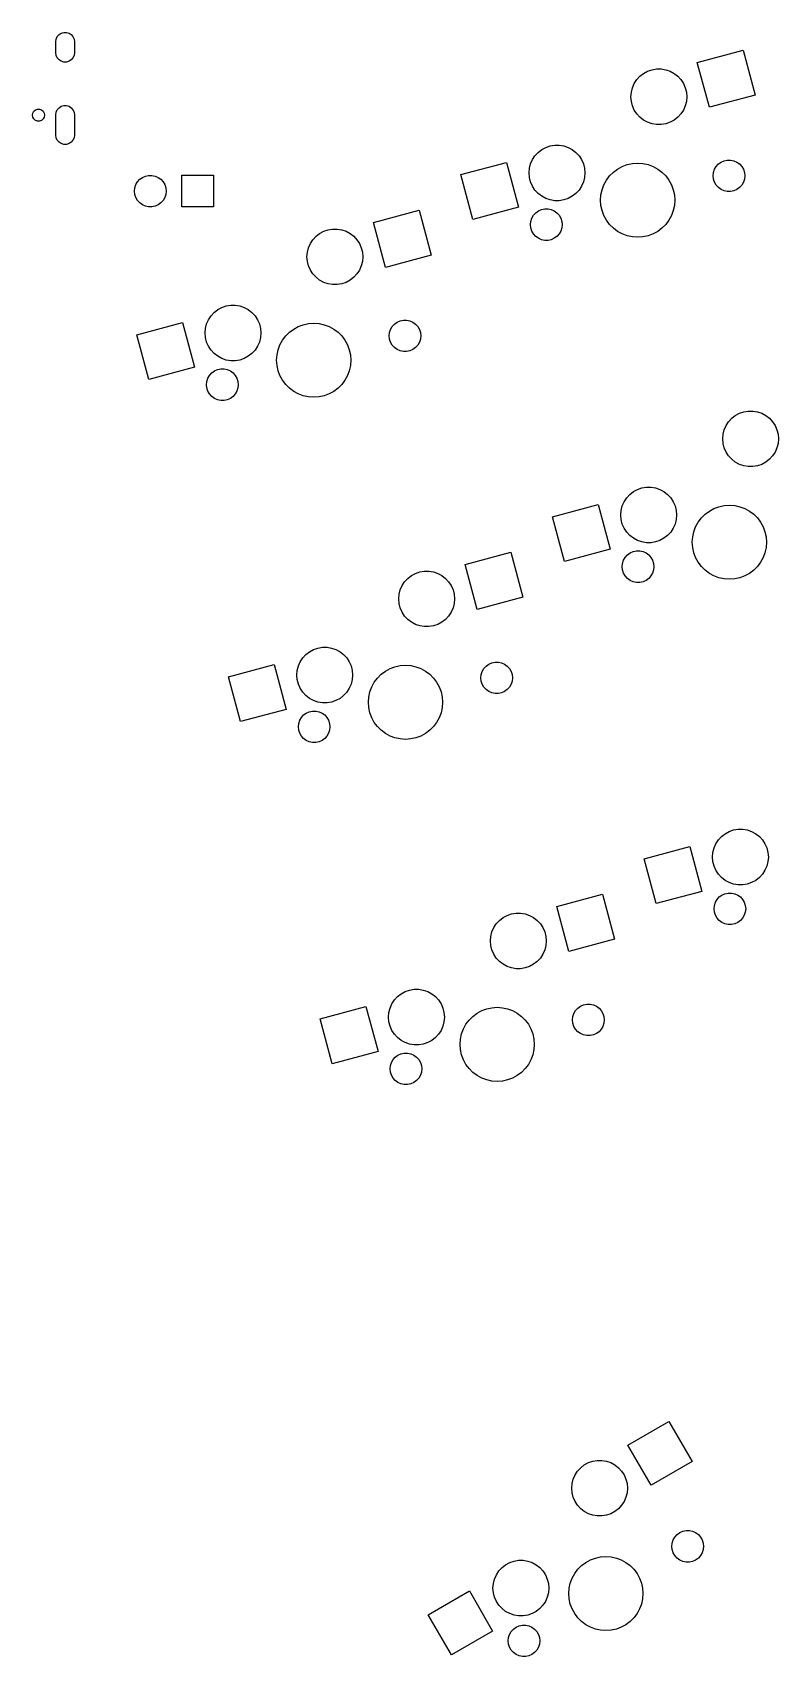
# Model space of a CAD drawing. Extents: x 44 to 266, y -123 to -27.
# Drawn here: x 158.5 to 198.6, y -123 to -35.7 of the extents above; entities that cross this region are included whole.
import ezdxf

# ---------------------------------------------------------------- set-up
doc = ezdxf.new("R2010")
doc.units = 0
doc.layers.add('BLACK', color=7, linetype='CONTINUOUS')

msp = doc.modelspace()

# ---------------------------------------------------------------- linework, layer by layer
at = {"layer": 'BLACK', "linetype": 'CONTINUOUS'}
for p, q in [((159.853, -35.8897), (159.947, -35.7821)), ((159.947, -35.7821), (160.066, -35.7052)), ((160.066, -35.7052), (160.203, -35.6651)), ((160.203, -35.6651), (160.345, -35.6651)), ((160.345, -35.6651), (160.482, -35.7052)), ((160.482, -35.7052), (160.601, -35.7821)), ((160.601, -35.7821), (160.695, -35.8897)), ((159.774, -36.16), (159.794, -36.0191)), ((159.774, -36.76), (159.774, -36.16)), ((159.794, -36.0191), (159.853, -35.8897)), ((160.695, -35.8897), (160.754, -36.0191)), ((160.754, -36.0191), (160.774, -36.16)), ((160.774, -36.16), (160.774, -36.76)), ((194.256, -37.2743), (196.72, -36.6143)), ((196.72, -36.6143), (197.367, -39.0291)), ((159.794, -36.9009), (159.774, -36.76)), ((159.853, -37.0303), (159.794, -36.9009)), ((159.947, -37.1379), (159.853, -37.0303)), ((160.066, -37.2148), (159.947, -37.1379)), ((160.203, -37.2549), (160.066, -37.2148)), ((160.345, -37.2549), (160.203, -37.2549)), ((160.482, -37.2148), (160.345, -37.2549)), ((160.601, -37.1379), (160.482, -37.2148)), ((160.695, -37.0303), (160.601, -37.1379)), ((160.754, -36.9009), (160.695, -37.0303)), ((160.774, -36.76), (160.754, -36.9009)), ((194.903, -39.6891), (194.256, -37.2743)), ((190.771, -38.6352), (190.87, -38.4083)), ((190.87, -38.4083), (191.006, -38.2009)), ((191.006, -38.2009), (191.173, -38.0187)), ((191.173, -38.0187), (191.369, -37.8665)), ((191.369, -37.8665), (191.587, -37.7486)), ((191.587, -37.7486), (191.821, -37.6682)), ((191.821, -37.6682), (192.065, -37.6274)), ((192.065, -37.6274), (192.313, -37.6274)), ((192.313, -37.6274), (192.558, -37.6682)), ((192.558, -37.6682), (192.792, -37.7486)), ((192.792, -37.7486), (193.01, -37.8665)), ((193.01, -37.8665), (193.205, -38.0187)), ((193.205, -38.0187), (193.373, -38.2009)), ((193.373, -38.2009), (193.508, -38.4083)), ((193.508, -38.4083), (193.608, -38.6352)), ((190.689, -39.1223), (190.71, -38.8754)), ((190.71, -39.3692), (190.689, -39.1223)), ((190.71, -38.8754), (190.771, -38.6352)), ((193.608, -38.6352), (193.669, -38.8754)), ((193.669, -38.8754), (193.689, -39.1223)), ((193.689, -39.1223), (193.669, -39.3692)), ((197.367, -39.0291), (194.903, -39.6891)), ((158.519, -40.11), (158.539, -39.9988)), ((158.539, -40.2212), (158.519, -40.11)), ((158.539, -39.9988), (158.595, -39.9011)), ((158.595, -39.9011), (158.681, -39.8285)), ((158.681, -39.8285), (158.788, -39.7899)), ((158.788, -39.7899), (158.9, -39.7899)), ((158.9, -39.7899), (159.006, -39.8285)), ((159.006, -39.8285), (159.093, -39.9011)), ((159.093, -39.9011), (159.149, -39.9988)), ((159.149, -39.9988), (159.169, -40.11)), ((159.169, -40.11), (159.149, -40.2212)), ((159.774, -40.09), (159.794, -39.9491)), ((159.774, -41.19), (159.774, -40.09)), ((159.794, -39.9491), (159.853, -39.8197)), ((159.853, -39.8197), (159.947, -39.7121)), ((159.947, -39.7121), (160.066, -39.6352)), ((160.066, -39.6352), (160.203, -39.5951)), ((160.203, -39.5951), (160.345, -39.5951)), ((160.345, -39.5951), (160.482, -39.6352)), ((160.482, -39.6352), (160.601, -39.7121)), ((160.601, -39.7121), (160.695, -39.8197)), ((160.695, -39.8197), (160.754, -39.9491)), ((160.754, -39.9491), (160.774, -40.09)), ((160.774, -40.09), (160.774, -41.19)), ((190.771, -39.6093), (190.71, -39.3692)), ((190.87, -39.8362), (190.771, -39.6093)), ((191.006, -40.0436), (190.87, -39.8362)), ((191.173, -40.2259), (191.006, -40.0436)), ((193.373, -40.0436), (193.205, -40.2259)), ((193.508, -39.8362), (193.373, -40.0436)), ((193.608, -39.6093), (193.508, -39.8362)), ((193.669, -39.3692), (193.608, -39.6093)), ((158.595, -40.3189), (158.539, -40.2212)), ((158.681, -40.3915), (158.595, -40.3189)), ((158.788, -40.4301), (158.681, -40.3915)), ((158.9, -40.4301), (158.788, -40.4301)), ((159.006, -40.3915), (158.9, -40.4301)), ((159.093, -40.3189), (159.006, -40.3915)), ((159.149, -40.2212), (159.093, -40.3189)), ((191.369, -40.378), (191.173, -40.2259)), ((191.587, -40.4959), (191.369, -40.378)), ((191.821, -40.5764), (191.587, -40.4959)), ((192.065, -40.6171), (191.821, -40.5764)), ((192.313, -40.6171), (192.065, -40.6171)), ((192.558, -40.5764), (192.313, -40.6171)), ((192.792, -40.4959), (192.558, -40.5764)), ((193.01, -40.378), (192.792, -40.4959)), ((193.205, -40.2259), (193.01, -40.378)), ((159.794, -41.3309), (159.774, -41.19)), ((159.853, -41.4603), (159.794, -41.3309)), ((159.947, -41.5679), (159.853, -41.4603)), ((160.066, -41.6448), (159.947, -41.5679)), ((160.203, -41.6849), (160.066, -41.6448)), ((160.345, -41.6849), (160.203, -41.6849)), ((160.482, -41.6448), (160.345, -41.6849)), ((160.601, -41.5679), (160.482, -41.6448)), ((160.695, -41.4603), (160.601, -41.5679)), ((160.754, -41.3309), (160.695, -41.4603)), ((160.774, -41.19), (160.754, -41.3309)), ((185.893, -41.9635), (186.111, -41.8456)), ((186.111, -41.8456), (186.345, -41.7651)), ((186.345, -41.7651), (186.589, -41.7243)), ((186.589, -41.7243), (186.837, -41.7243)), ((186.837, -41.7243), (187.081, -41.7651)), ((187.081, -41.7651), (187.316, -41.8456)), ((187.316, -41.8456), (187.533, -41.9635)), ((181.536, -43.3124), (183.999, -42.6524)), ((183.999, -42.6524), (184.646, -45.0672)), ((185.234, -42.9723), (185.294, -42.7322)), ((185.294, -42.7322), (185.394, -42.5053)), ((185.394, -42.5053), (185.529, -42.2979)), ((185.529, -42.2979), (185.697, -42.1156)), ((185.697, -42.1156), (185.893, -41.9635)), ((187.533, -41.9635), (187.729, -42.1156)), ((187.729, -42.1156), (187.897, -42.2979)), ((187.897, -42.2979), (188.032, -42.5053)), ((188.032, -42.5053), (188.132, -42.7322)), ((188.132, -42.7322), (188.193, -42.9723)), ((190.222, -42.8729), (190.489, -42.7734)), ((190.489, -42.7734), (190.767, -42.713)), ((190.767, -42.713), (191.051, -42.6927)), ((191.051, -42.6927), (191.334, -42.713)), ((191.334, -42.713), (191.612, -42.7734)), ((191.612, -42.7734), (191.879, -42.8729)), ((195.269, -42.8716), (195.388, -42.7394)), ((195.388, -42.7394), (195.532, -42.6349)), ((195.532, -42.6349), (195.695, -42.5625)), ((195.695, -42.5625), (195.869, -42.5255)), ((195.869, -42.5255), (196.046, -42.5255)), ((196.046, -42.5255), (196.22, -42.5625)), ((196.22, -42.5625), (196.383, -42.6349)), ((196.383, -42.6349), (196.527, -42.7394)), ((196.527, -42.7394), (196.646, -42.8716)), ((164.163, -43.6964), (164.282, -43.5643)), ((164.282, -43.5643), (164.426, -43.4599)), ((164.426, -43.4599), (164.588, -43.3876)), ((164.588, -43.3876), (164.762, -43.3507)), ((164.762, -43.3507), (164.94, -43.3507)), ((164.94, -43.3507), (165.114, -43.3876)), ((165.114, -43.3876), (165.276, -43.4599)), ((165.276, -43.4599), (165.42, -43.5643)), ((165.42, -43.5643), (165.539, -43.6964)), ((166.541, -45.046), (166.541, -43.346)), ((166.541, -43.346), (168.241, -43.346)), ((168.241, -43.346), (168.241, -45.046)), ((182.183, -45.7272), (181.536, -43.3124)), ((185.213, -43.2192), (185.234, -42.9723)), ((185.234, -43.4661), (185.213, -43.2192)), ((185.294, -43.7063), (185.234, -43.4661)), ((188.193, -43.4661), (188.132, -43.7063)), ((188.193, -42.9723), (188.213, -43.2192)), ((188.213, -43.2192), (188.193, -43.4661)), ((189.237, -43.8583), (189.373, -43.6086)), ((189.373, -43.6086), (189.544, -43.3808)), ((189.544, -43.3808), (189.745, -43.1797)), ((189.745, -43.1797), (189.973, -43.0092)), ((189.973, -43.0092), (190.222, -42.8729)), ((191.879, -42.8729), (192.129, -43.0092)), ((192.129, -43.0092), (192.356, -43.1797)), ((192.356, -43.1797), (192.558, -43.3808)), ((192.558, -43.3808), (192.728, -43.6086)), ((192.728, -43.6086), (192.864, -43.8583)), ((195.107, -43.3718), (195.125, -43.1949)), ((195.125, -43.5487), (195.107, -43.3718)), ((195.125, -43.1949), (195.18, -43.0257)), ((195.18, -43.7179), (195.125, -43.5487)), ((195.18, -43.0257), (195.269, -42.8716)), ((196.646, -42.8716), (196.735, -43.0257)), ((196.735, -43.0257), (196.79, -43.1949)), ((196.79, -43.5487), (196.735, -43.7179)), ((196.79, -43.1949), (196.808, -43.3718)), ((196.808, -43.3718), (196.79, -43.5487)), ((164.001, -44.196), (164.02, -44.0193)), ((164.02, -44.3727), (164.001, -44.196)), ((164.02, -44.0193), (164.074, -43.8503)), ((164.074, -44.5417), (164.02, -44.3727)), ((164.074, -43.8503), (164.163, -43.6964)), ((164.163, -44.6956), (164.074, -44.5417)), ((165.539, -43.6964), (165.628, -43.8503)), ((165.628, -44.5417), (165.539, -44.6956)), ((165.628, -43.8503), (165.682, -44.0193)), ((165.682, -44.3727), (165.628, -44.5417)), ((165.682, -44.0193), (165.701, -44.196)), ((165.701, -44.196), (165.682, -44.3727)), ((185.394, -43.9331), (185.294, -43.7063)), ((185.529, -44.1405), (185.394, -43.9331)), ((185.697, -44.3228), (185.529, -44.1405)), ((185.893, -44.475), (185.697, -44.3228)), ((186.111, -44.5929), (185.893, -44.475)), ((187.533, -44.475), (187.316, -44.5929)), ((187.729, -44.3228), (187.533, -44.475)), ((187.897, -44.1405), (187.729, -44.3228)), ((188.032, -43.9331), (187.897, -44.1405)), ((188.132, -43.7063), (188.032, -43.9331)), ((189.057, -44.6866), (189.077, -44.4028)), ((189.077, -44.4028), (189.137, -44.1248)), ((189.137, -44.1248), (189.237, -43.8583)), ((192.864, -43.8583), (192.964, -44.1248)), ((192.964, -44.1248), (193.024, -44.4028)), ((193.024, -44.4028), (193.045, -44.6866)), ((195.269, -43.8719), (195.18, -43.7179)), ((195.388, -44.0041), (195.269, -43.8719)), ((195.532, -44.1087), (195.388, -44.0041)), ((195.695, -44.181), (195.532, -44.1087)), ((195.869, -44.218), (195.695, -44.181)), ((196.046, -44.218), (195.869, -44.218)), ((196.22, -44.181), (196.046, -44.218)), ((196.383, -44.1087), (196.22, -44.181)), ((196.527, -44.0041), (196.383, -44.1087)), ((196.646, -43.8719), (196.527, -44.0041)), ((196.735, -43.7179), (196.646, -43.8719)), ((164.282, -44.8277), (164.163, -44.6956)), ((164.426, -44.9321), (164.282, -44.8277)), ((164.588, -45.0044), (164.426, -44.9321)), ((164.762, -45.0413), (164.588, -45.0044)), ((164.94, -45.0413), (164.762, -45.0413)), ((165.114, -45.0044), (164.94, -45.0413)), ((165.276, -44.9321), (165.114, -45.0044)), ((165.42, -44.8277), (165.276, -44.9321)), ((165.539, -44.6956), (165.42, -44.8277)), ((168.241, -45.046), (166.541, -45.046)), ((176.842, -45.885), (179.305, -45.225)), ((179.305, -45.225), (179.952, -47.6398)), ((184.646, -45.0672), (182.183, -45.7272)), ((185.455, -45.5012), (185.574, -45.369)), ((185.574, -45.369), (185.718, -45.2645)), ((185.718, -45.2645), (185.881, -45.1921)), ((185.881, -45.1921), (186.055, -45.1551)), ((186.055, -45.1551), (186.233, -45.1551)), ((186.345, -44.6733), (186.111, -44.5929)), ((186.233, -45.1551), (186.407, -45.1921)), ((186.589, -44.7141), (186.345, -44.6733)), ((186.407, -45.1921), (186.569, -45.2645)), ((186.569, -45.2645), (186.713, -45.369)), ((186.837, -44.7141), (186.589, -44.7141)), ((186.713, -45.369), (186.832, -45.5012)), ((187.081, -44.6733), (186.837, -44.7141)), ((187.316, -44.5929), (187.081, -44.6733)), ((189.077, -44.9703), (189.057, -44.6866)), ((189.137, -45.2483), (189.077, -44.9703)), ((189.237, -45.5149), (189.137, -45.2483)), ((192.964, -45.2483), (192.864, -45.5149)), ((193.024, -44.9703), (192.964, -45.2483)), ((193.045, -44.6866), (193.024, -44.9703)), ((174.172, -46.3593), (174.406, -46.2788)), ((174.406, -46.2788), (174.651, -46.2381)), ((174.651, -46.2381), (174.898, -46.2381)), ((174.898, -46.2381), (175.143, -46.2788)), ((175.143, -46.2788), (175.377, -46.3593)), ((177.489, -48.2998), (176.842, -45.885)), ((185.293, -46.0014), (185.311, -45.8245)), ((185.311, -46.1783), (185.293, -46.0014)), ((185.311, -45.8245), (185.366, -45.6553)), ((185.366, -46.3475), (185.311, -46.1783)), ((185.366, -45.6553), (185.455, -45.5012)), ((186.832, -45.5012), (186.921, -45.6553)), ((186.921, -45.6553), (186.976, -45.8245)), ((186.976, -46.1783), (186.921, -46.3475)), ((186.976, -45.8245), (186.995, -46.0014)), ((186.995, -46.0014), (186.976, -46.1783)), ((189.373, -45.7646), (189.237, -45.5149)), ((189.544, -45.9923), (189.373, -45.7646)), ((189.745, -46.1935), (189.544, -45.9923)), ((189.973, -46.3639), (189.745, -46.1935)), ((192.356, -46.1935), (192.129, -46.3639)), ((192.558, -45.9923), (192.356, -46.1935)), ((192.728, -45.7646), (192.558, -45.9923)), ((192.864, -45.5149), (192.728, -45.7646)), ((173.356, -47.2459), (173.455, -47.019)), ((173.455, -47.019), (173.591, -46.8116)), ((173.591, -46.8116), (173.759, -46.6294)), ((173.759, -46.6294), (173.954, -46.4772)), ((173.954, -46.4772), (174.172, -46.3593)), ((175.377, -46.3593), (175.595, -46.4772)), ((175.595, -46.4772), (175.79, -46.6294)), ((175.79, -46.6294), (175.958, -46.8116)), ((175.958, -46.8116), (176.094, -47.019)), ((176.094, -47.019), (176.193, -47.2459)), ((185.455, -46.5015), (185.366, -46.3475)), ((185.574, -46.6337), (185.455, -46.5015)), ((185.718, -46.7383), (185.574, -46.6337)), ((185.881, -46.8106), (185.718, -46.7383)), ((186.055, -46.8476), (185.881, -46.8106)), ((186.233, -46.8476), (186.055, -46.8476)), ((186.407, -46.8106), (186.233, -46.8476)), ((186.569, -46.7383), (186.407, -46.8106)), ((186.713, -46.6337), (186.569, -46.7383)), ((186.832, -46.5015), (186.713, -46.6337)), ((186.921, -46.3475), (186.832, -46.5015)), ((190.222, -46.5003), (189.973, -46.3639)), ((190.489, -46.5997), (190.222, -46.5003)), ((190.767, -46.6602), (190.489, -46.5997)), ((191.051, -46.6805), (190.767, -46.6602)), ((191.334, -46.6602), (191.051, -46.6805)), ((191.612, -46.5997), (191.334, -46.6602)), ((191.879, -46.5003), (191.612, -46.5997)), ((192.129, -46.3639), (191.879, -46.5003)), ((173.274, -47.7329), (173.295, -47.4861)), ((173.295, -47.9798), (173.274, -47.7329)), ((173.295, -47.4861), (173.356, -47.2459)), ((173.356, -48.22), (173.295, -47.9798)), ((176.193, -47.2459), (176.254, -47.4861)), ((176.254, -47.9798), (176.193, -48.22)), ((176.254, -47.4861), (176.274, -47.7329)), ((176.274, -47.7329), (176.254, -47.9798)), ((179.952, -47.6398), (177.489, -48.2998)), ((173.455, -48.4469), (173.356, -48.22)), ((173.591, -48.6543), (173.455, -48.4469)), ((173.759, -48.8365), (173.591, -48.6543)), ((173.954, -48.9887), (173.759, -48.8365)), ((175.79, -48.8365), (175.595, -48.9887)), ((175.958, -48.6543), (175.79, -48.8365)), ((176.094, -48.4469), (175.958, -48.6543)), ((176.193, -48.22), (176.094, -48.4469)), ((174.172, -49.1066), (173.954, -48.9887)), ((174.406, -49.187), (174.172, -49.1066)), ((174.651, -49.2278), (174.406, -49.187)), ((174.898, -49.2278), (174.651, -49.2278)), ((175.143, -49.187), (174.898, -49.2278)), ((175.377, -49.1066), (175.143, -49.187)), ((175.595, -48.9887), (175.377, -49.1066)), ((168.282, -50.7263), (168.478, -50.5741)), ((168.478, -50.5741), (168.696, -50.4562)), ((168.696, -50.4562), (168.93, -50.3758)), ((168.93, -50.3758), (169.174, -50.335)), ((169.174, -50.335), (169.422, -50.335)), ((169.422, -50.335), (169.666, -50.3758)), ((169.666, -50.3758), (169.901, -50.4562)), ((169.901, -50.4562), (170.119, -50.5741)), ((170.119, -50.5741), (170.314, -50.7263)), ((164.121, -51.9231), (166.584, -51.2631)), ((166.584, -51.2631), (167.231, -53.6779)), ((167.819, -51.583), (167.88, -51.3428)), ((167.88, -51.3428), (167.979, -51.116)), ((167.979, -51.116), (168.115, -50.9086)), ((168.115, -50.9086), (168.282, -50.7263)), ((170.314, -50.7263), (170.482, -50.9086)), ((170.482, -50.9086), (170.617, -51.116)), ((170.617, -51.116), (170.717, -51.3428)), ((170.717, -51.3428), (170.778, -51.583)), ((172.558, -51.6199), (172.808, -51.4835)), ((172.808, -51.4835), (173.074, -51.3841)), ((173.074, -51.3841), (173.352, -51.3236)), ((173.352, -51.3236), (173.636, -51.3033)), ((173.636, -51.3033), (173.92, -51.3236)), ((173.92, -51.3236), (174.198, -51.3841)), ((174.198, -51.3841), (174.464, -51.4835)), ((174.464, -51.4835), (174.714, -51.6199)), ((177.765, -51.6364), (177.854, -51.4823)), ((177.854, -51.4823), (177.973, -51.3501)), ((177.973, -51.3501), (178.117, -51.2455)), ((178.117, -51.2455), (178.28, -51.1732)), ((178.28, -51.1732), (178.454, -51.1362)), ((178.454, -51.1362), (178.632, -51.1362)), ((178.632, -51.1362), (178.806, -51.1732)), ((178.806, -51.1732), (178.968, -51.2455)), ((178.968, -51.2455), (179.112, -51.3501)), ((179.112, -51.3501), (179.231, -51.4823)), ((179.231, -51.4823), (179.32, -51.6364)), ((164.768, -54.3379), (164.121, -51.9231)), ((167.798, -51.8299), (167.819, -51.583)), ((167.819, -52.0768), (167.798, -51.8299)), ((167.88, -52.3169), (167.819, -52.0768)), ((167.979, -52.5438), (167.88, -52.3169)), ((170.717, -52.3169), (170.617, -52.5438)), ((170.778, -52.0768), (170.717, -52.3169)), ((170.778, -51.583), (170.798, -51.8299)), ((170.798, -51.8299), (170.778, -52.0768)), ((171.822, -52.469), (171.958, -52.2193)), ((171.958, -52.2193), (172.129, -51.9915)), ((172.129, -51.9915), (172.33, -51.7904)), ((172.33, -51.7904), (172.558, -51.6199)), ((174.714, -51.6199), (174.942, -51.7904)), ((174.942, -51.7904), (175.143, -51.9915)), ((175.143, -51.9915), (175.313, -52.2193)), ((175.313, -52.2193), (175.45, -52.469)), ((177.692, -51.9824), (177.71, -51.8055)), ((177.71, -52.1594), (177.692, -51.9824)), ((177.71, -51.8055), (177.765, -51.6364)), ((177.765, -52.3285), (177.71, -52.1594)), ((177.854, -52.4826), (177.765, -52.3285)), ((179.32, -52.3285), (179.231, -52.4826)), ((179.32, -51.6364), (179.375, -51.8055)), ((179.375, -52.1594), (179.32, -52.3285)), ((179.375, -51.8055), (179.394, -51.9824)), ((179.394, -51.9824), (179.375, -52.1594)), ((168.115, -52.7512), (167.979, -52.5438)), ((168.282, -52.9335), (168.115, -52.7512)), ((168.478, -53.0856), (168.282, -52.9335)), ((168.696, -53.2036), (168.478, -53.0856)), ((168.93, -53.284), (168.696, -53.2036)), ((169.174, -53.3248), (168.93, -53.284)), ((169.666, -53.284), (169.422, -53.3248)), ((169.901, -53.2036), (169.666, -53.284)), ((170.119, -53.0856), (169.901, -53.2036)), ((170.314, -52.9335), (170.119, -53.0856)), ((170.482, -52.7512), (170.314, -52.9335)), ((170.617, -52.5438), (170.482, -52.7512)), ((171.642, -53.2972), (171.662, -53.0135)), ((171.662, -53.0135), (171.723, -52.7355)), ((171.723, -52.7355), (171.822, -52.469)), ((175.45, -52.469), (175.549, -52.7355)), ((175.549, -52.7355), (175.609, -53.0135)), ((175.609, -53.0135), (175.63, -53.2972)), ((177.973, -52.6148), (177.854, -52.4826)), ((178.117, -52.7193), (177.973, -52.6148)), ((178.28, -52.7917), (178.117, -52.7193)), ((178.454, -52.8287), (178.28, -52.7917)), ((178.632, -52.8287), (178.454, -52.8287)), ((178.806, -52.7917), (178.632, -52.8287)), ((178.968, -52.7193), (178.806, -52.7917)), ((179.112, -52.6148), (178.968, -52.7193)), ((179.231, -52.4826), (179.112, -52.6148)), ((167.231, -53.6779), (164.768, -54.3379)), ((167.952, -54.266), (168.041, -54.1119)), ((168.041, -54.1119), (168.16, -53.9797)), ((168.16, -53.9797), (168.303, -53.8751)), ((168.303, -53.8751), (168.466, -53.8028)), ((168.466, -53.8028), (168.64, -53.7658)), ((168.64, -53.7658), (168.818, -53.7658)), ((168.818, -53.7658), (168.992, -53.8028)), ((168.992, -53.8028), (169.154, -53.8751)), ((169.154, -53.8751), (169.298, -53.9797)), ((169.422, -53.3248), (169.174, -53.3248)), ((169.298, -53.9797), (169.417, -54.1119)), ((169.417, -54.1119), (169.506, -54.266)), ((171.662, -53.581), (171.642, -53.2972)), ((171.723, -53.859), (171.662, -53.581)), ((171.822, -54.1255), (171.723, -53.859)), ((171.958, -54.3752), (171.822, -54.1255)), ((175.45, -54.1255), (175.313, -54.3752)), ((175.549, -53.859), (175.45, -54.1255)), ((175.609, -53.581), (175.549, -53.859)), ((175.63, -53.2972), (175.609, -53.581)), ((167.878, -54.612), (167.897, -54.4351)), ((167.897, -54.789), (167.878, -54.612)), ((167.897, -54.4351), (167.952, -54.266)), ((167.952, -54.9581), (167.897, -54.789)), ((168.041, -55.1122), (167.952, -54.9581)), ((169.506, -54.9581), (169.417, -55.1122)), ((169.506, -54.266), (169.561, -54.4351)), ((169.561, -54.789), (169.506, -54.9581)), ((169.561, -54.4351), (169.58, -54.612)), ((169.58, -54.612), (169.561, -54.789)), ((172.129, -54.603), (171.958, -54.3752)), ((172.33, -54.8041), (172.129, -54.603)), ((172.558, -54.9746), (172.33, -54.8041)), ((172.808, -55.111), (172.558, -54.9746)), ((174.714, -54.9746), (174.464, -55.111)), ((174.942, -54.8041), (174.714, -54.9746)), ((175.143, -54.603), (174.942, -54.8041)), ((175.313, -54.3752), (175.143, -54.603)), ((168.16, -55.2444), (168.041, -55.1122)), ((168.303, -55.349), (168.16, -55.2444)), ((168.466, -55.4213), (168.303, -55.349)), ((168.64, -55.4583), (168.466, -55.4213)), ((168.818, -55.4583), (168.64, -55.4583)), ((168.992, -55.4213), (168.818, -55.4583)), ((169.154, -55.349), (168.992, -55.4213)), ((169.298, -55.2444), (169.154, -55.349)), ((169.417, -55.1122), (169.298, -55.2444)), ((173.074, -55.2104), (172.808, -55.111)), ((173.352, -55.2709), (173.074, -55.2104)), ((173.636, -55.2911), (173.352, -55.2709)), ((173.92, -55.2709), (173.636, -55.2911)), ((174.198, -55.2104), (173.92, -55.2709)), ((174.464, -55.111), (174.198, -55.2104)), ((195.801, -56.8092), (195.936, -56.6018)), ((195.936, -56.6018), (196.104, -56.4196)), ((196.104, -56.4196), (196.299, -56.2674)), ((196.299, -56.2674), (196.517, -56.1495)), ((196.517, -56.1495), (196.752, -56.0691)), ((196.752, -56.0691), (196.996, -56.0283)), ((196.996, -56.0283), (197.244, -56.0283)), ((197.244, -56.0283), (197.488, -56.0691)), ((197.488, -56.0691), (197.722, -56.1495)), ((197.722, -56.1495), (197.94, -56.2674)), ((197.94, -56.2674), (198.136, -56.4196)), ((198.136, -56.4196), (198.303, -56.6018)), ((198.303, -56.6018), (198.439, -56.8092)), ((195.62, -57.5232), (195.64, -57.2763)), ((195.64, -57.77), (195.62, -57.5232)), ((195.64, -57.2763), (195.701, -57.0361)), ((195.701, -57.0361), (195.801, -56.8092)), ((198.439, -56.8092), (198.539, -57.0361)), ((198.539, -57.0361), (198.599, -57.2763)), ((198.599, -57.2763), (198.62, -57.5232)), ((198.62, -57.5232), (198.599, -57.77)), ((195.701, -58.0102), (195.64, -57.77)), ((195.801, -58.2371), (195.701, -58.0102)), ((195.936, -58.4445), (195.801, -58.2371)), ((196.104, -58.6267), (195.936, -58.4445)), ((198.303, -58.4445), (198.136, -58.6267)), ((198.439, -58.2371), (198.303, -58.4445)), ((198.539, -58.0102), (198.439, -58.2371)), ((198.599, -57.77), (198.539, -58.0102)), ((196.299, -58.7789), (196.104, -58.6267)), ((196.517, -58.8968), (196.299, -58.7789)), ((196.752, -58.9773), (196.517, -58.8968)), ((196.996, -59.018), (196.752, -58.9773)), ((197.244, -59.018), (196.996, -59.018)), ((197.488, -58.9773), (197.244, -59.018)), ((197.722, -58.8968), (197.488, -58.9773)), ((197.94, -58.7789), (197.722, -58.8968)), ((198.136, -58.6267), (197.94, -58.7789)), ((190.823, -60.3644), (191.041, -60.2464)), ((191.041, -60.2464), (191.275, -60.166)), ((191.275, -60.166), (191.52, -60.1252)), ((191.52, -60.1252), (191.767, -60.1252)), ((191.767, -60.1252), (192.012, -60.166)), ((192.012, -60.166), (192.246, -60.2464)), ((192.246, -60.2464), (192.464, -60.3644)), ((186.466, -61.7133), (188.929, -61.0533)), ((188.929, -61.0533), (189.576, -63.4681)), ((190.164, -61.3732), (190.225, -61.1331)), ((190.225, -61.1331), (190.324, -60.9062)), ((190.324, -60.9062), (190.46, -60.6988)), ((190.46, -60.6988), (190.628, -60.5165)), ((190.628, -60.5165), (190.823, -60.3644)), ((192.464, -60.3644), (192.659, -60.5165)), ((192.659, -60.5165), (192.827, -60.6988)), ((192.827, -60.6988), (192.963, -60.9062)), ((192.963, -60.9062), (193.062, -61.1331)), ((193.062, -61.1331), (193.123, -61.3732)), ((195.419, -61.1743), (195.697, -61.1139)), ((195.697, -61.1139), (195.981, -61.0936)), ((195.981, -61.0936), (196.265, -61.1139)), ((196.265, -61.1139), (196.543, -61.1743)), ((187.113, -64.1281), (186.466, -61.7133)), ((190.144, -61.6201), (190.164, -61.3732)), ((190.164, -61.867), (190.144, -61.6201)), ((190.225, -62.1072), (190.164, -61.867)), ((193.123, -61.867), (193.062, -62.1072)), ((193.123, -61.3732), (193.144, -61.6201)), ((193.144, -61.6201), (193.123, -61.867)), ((194.167, -62.2592), (194.304, -62.0095)), ((194.304, -62.0095), (194.474, -61.7817)), ((194.474, -61.7817), (194.675, -61.5806)), ((194.675, -61.5806), (194.903, -61.4101)), ((194.903, -61.4101), (195.153, -61.2737)), ((195.153, -61.2737), (195.419, -61.1743)), ((196.543, -61.1743), (196.809, -61.2737)), ((196.809, -61.2737), (197.059, -61.4101)), ((197.059, -61.4101), (197.287, -61.5806)), ((197.287, -61.5806), (197.488, -61.7817)), ((197.488, -61.7817), (197.659, -62.0095)), ((197.659, -62.0095), (197.795, -62.2592)), ((190.324, -62.334), (190.225, -62.1072)), ((190.46, -62.5414), (190.324, -62.334)), ((190.628, -62.7237), (190.46, -62.5414)), ((190.823, -62.8759), (190.628, -62.7237)), ((191.041, -62.9938), (190.823, -62.8759)), ((192.464, -62.8759), (192.246, -62.9938)), ((192.659, -62.7237), (192.464, -62.8759)), ((192.827, -62.5414), (192.659, -62.7237)), ((192.963, -62.334), (192.827, -62.5414)), ((193.062, -62.1072), (192.963, -62.334)), ((193.987, -63.0875), (194.008, -62.8037)), ((194.008, -62.8037), (194.068, -62.5257)), ((194.068, -62.5257), (194.167, -62.2592)), ((197.795, -62.2592), (197.894, -62.5257)), ((197.894, -62.5257), (197.955, -62.8037)), ((197.955, -62.8037), (197.975, -63.0875)), ((181.772, -64.2858), (184.235, -63.6259)), ((184.235, -63.6259), (184.882, -66.0407)), ((189.576, -63.4681), (187.113, -64.1281)), ((190.386, -63.9021), (190.505, -63.7699)), ((190.505, -63.7699), (190.649, -63.6654)), ((190.649, -63.6654), (190.811, -63.593)), ((190.811, -63.593), (190.985, -63.556)), ((190.985, -63.556), (191.163, -63.556)), ((191.275, -63.0742), (191.041, -62.9938)), ((191.163, -63.556), (191.337, -63.593)), ((191.52, -63.115), (191.275, -63.0742)), ((191.337, -63.593), (191.5, -63.6654)), ((191.5, -63.6654), (191.644, -63.7699)), ((191.767, -63.115), (191.52, -63.115)), ((191.644, -63.7699), (191.763, -63.9021)), ((192.012, -63.0742), (191.767, -63.115)), ((192.246, -62.9938), (192.012, -63.0742)), ((194.008, -63.3712), (193.987, -63.0875)), ((194.068, -63.6492), (194.008, -63.3712)), ((194.167, -63.9158), (194.068, -63.6492)), ((197.894, -63.6492), (197.795, -63.9158)), ((197.955, -63.3712), (197.894, -63.6492)), ((197.975, -63.0875), (197.955, -63.3712)), ((179.337, -64.6797), (179.581, -64.639)), ((179.581, -64.639), (179.829, -64.639)), ((179.829, -64.639), (180.073, -64.6797)), ((182.419, -66.7007), (181.772, -64.2858)), ((190.223, -64.4023), (190.242, -64.2253)), ((190.242, -64.5792), (190.223, -64.4023)), ((190.242, -64.2253), (190.297, -64.0562)), ((190.297, -64.7483), (190.242, -64.5792)), ((190.297, -64.0562), (190.386, -63.9021)), ((191.763, -63.9021), (191.852, -64.0562)), ((191.852, -64.0562), (191.907, -64.2253)), ((191.907, -64.5792), (191.852, -64.7483)), ((191.907, -64.2253), (191.925, -64.4023)), ((191.925, -64.4023), (191.907, -64.5792)), ((194.304, -64.1654), (194.167, -63.9158)), ((194.474, -64.3932), (194.304, -64.1654)), ((194.675, -64.5943), (194.474, -64.3932)), ((194.903, -64.7648), (194.675, -64.5943)), ((197.287, -64.5943), (197.059, -64.7648)), ((197.488, -64.3932), (197.287, -64.5943)), ((197.659, -64.1654), (197.488, -64.3932)), ((197.795, -63.9158), (197.659, -64.1654)), ((178.286, -65.6468), (178.386, -65.4199)), ((178.386, -65.4199), (178.521, -65.2125)), ((178.521, -65.2125), (178.689, -65.0302)), ((178.689, -65.0302), (178.885, -64.8781)), ((178.885, -64.8781), (179.102, -64.7602)), ((179.102, -64.7602), (179.337, -64.6797)), ((180.073, -64.6797), (180.308, -64.7602)), ((180.308, -64.7602), (180.525, -64.8781)), ((180.525, -64.8781), (180.721, -65.0302)), ((180.721, -65.0302), (180.889, -65.2125)), ((180.889, -65.2125), (181.024, -65.4199)), ((181.024, -65.4199), (181.124, -65.6468)), ((190.386, -64.9024), (190.297, -64.7483)), ((190.505, -65.0346), (190.386, -64.9024)), ((190.649, -65.1392), (190.505, -65.0346)), ((190.811, -65.2115), (190.649, -65.1392)), ((190.985, -65.2485), (190.811, -65.2115)), ((191.163, -65.2485), (190.985, -65.2485)), ((191.337, -65.2115), (191.163, -65.2485)), ((191.5, -65.1392), (191.337, -65.2115)), ((191.644, -65.0346), (191.5, -65.1392)), ((191.763, -64.9024), (191.644, -65.0346)), ((191.852, -64.7483), (191.763, -64.9024)), ((195.153, -64.9012), (194.903, -64.7648)), ((195.419, -65.0006), (195.153, -64.9012)), ((195.697, -65.0611), (195.419, -65.0006)), ((195.981, -65.0814), (195.697, -65.0611)), ((196.265, -65.0611), (195.981, -65.0814)), ((196.543, -65.0006), (196.265, -65.0611)), ((196.809, -64.9012), (196.543, -65.0006)), ((197.059, -64.7648), (196.809, -64.9012)), ((178.205, -66.1338), (178.225, -65.8869)), ((178.225, -66.3807), (178.205, -66.1338)), ((178.225, -65.8869), (178.286, -65.6468)), ((178.286, -66.6209), (178.225, -66.3807)), ((181.124, -65.6468), (181.185, -65.8869)), ((181.185, -66.3807), (181.124, -66.6209)), ((181.185, -65.8869), (181.205, -66.1338)), ((181.205, -66.1338), (181.185, -66.3807)), ((184.882, -66.0407), (182.419, -66.7007)), ((178.386, -66.8478), (178.286, -66.6209)), ((178.521, -67.0552), (178.386, -66.8478)), ((178.689, -67.2374), (178.521, -67.0552)), ((178.885, -67.3896), (178.689, -67.2374)), ((180.721, -67.2374), (180.525, -67.3896)), ((180.889, -67.0552), (180.721, -67.2374)), ((181.024, -66.8478), (180.889, -67.0552)), ((181.124, -66.6209), (181.024, -66.8478)), ((179.102, -67.5075), (178.885, -67.3896)), ((179.337, -67.5879), (179.102, -67.5075)), ((179.581, -67.6287), (179.337, -67.5879)), ((179.829, -67.6287), (179.581, -67.6287)), ((180.073, -67.5879), (179.829, -67.6287)), ((180.308, -67.5075), (180.073, -67.5879)), ((180.525, -67.3896), (180.308, -67.5075)), ((173.213, -69.1272), (173.408, -68.975)), ((173.408, -68.975), (173.626, -68.8571)), ((173.626, -68.8571), (173.861, -68.7767)), ((173.861, -68.7767), (174.105, -68.7359)), ((174.105, -68.7359), (174.353, -68.7359)), ((174.353, -68.7359), (174.597, -68.7767)), ((174.597, -68.7767), (174.831, -68.8571)), ((174.831, -68.8571), (175.049, -68.975)), ((175.049, -68.975), (175.245, -69.1272)), ((169.051, -70.3239), (171.515, -69.664)), ((171.515, -69.664), (172.162, -72.0788)), ((172.749, -69.9839), (172.81, -69.7437)), ((172.81, -69.7437), (172.91, -69.5169)), ((172.91, -69.5169), (173.045, -69.3095)), ((173.045, -69.3095), (173.213, -69.1272)), ((175.245, -69.1272), (175.412, -69.3095)), ((175.412, -69.3095), (175.548, -69.5169)), ((175.548, -69.5169), (175.647, -69.7437)), ((175.647, -69.7437), (175.708, -69.9839)), ((177.488, -70.0208), (177.738, -69.8844)), ((177.738, -69.8844), (178.005, -69.785)), ((178.005, -69.785), (178.283, -69.7245)), ((178.283, -69.7245), (178.566, -69.7042)), ((178.566, -69.7042), (178.85, -69.7245)), ((178.85, -69.7245), (179.128, -69.785)), ((179.128, -69.785), (179.395, -69.8844)), ((179.395, -69.8844), (179.644, -70.0208)), ((182.696, -70.0372), (182.785, -69.8832)), ((182.785, -69.8832), (182.904, -69.751)), ((182.904, -69.751), (183.048, -69.6464)), ((183.048, -69.6464), (183.21, -69.5741)), ((183.21, -69.5741), (183.384, -69.5371)), ((183.384, -69.5371), (183.562, -69.5371)), ((183.562, -69.5371), (183.736, -69.5741)), ((183.736, -69.5741), (183.899, -69.6464)), ((183.899, -69.6464), (184.043, -69.751)), ((184.043, -69.751), (184.162, -69.8832)), ((184.162, -69.8832), (184.251, -70.0372)), ((169.699, -72.7388), (169.051, -70.3239)), ((172.729, -70.2308), (172.749, -69.9839)), ((172.749, -70.4777), (172.729, -70.2308)), ((172.81, -70.7178), (172.749, -70.4777)), ((172.91, -70.9447), (172.81, -70.7178)), ((175.647, -70.7178), (175.548, -70.9447)), ((175.708, -70.4777), (175.647, -70.7178)), ((175.708, -69.9839), (175.729, -70.2308)), ((175.729, -70.2308), (175.708, -70.4777)), ((176.753, -70.8698), (176.889, -70.6202)), ((176.889, -70.6202), (177.059, -70.3924)), ((177.059, -70.3924), (177.261, -70.1912)), ((177.261, -70.1912), (177.488, -70.0208)), ((179.644, -70.0208), (179.872, -70.1912)), ((179.872, -70.1912), (180.073, -70.3924)), ((180.073, -70.3924), (180.244, -70.6202)), ((180.244, -70.6202), (180.38, -70.8698)), ((182.622, -70.3833), (182.641, -70.2064)), ((182.641, -70.5602), (182.622, -70.3833)), ((182.641, -70.2064), (182.696, -70.0372)), ((182.696, -70.7294), (182.641, -70.5602)), ((182.785, -70.8835), (182.696, -70.7294)), ((184.251, -70.7294), (184.162, -70.8835)), ((184.251, -70.0372), (184.306, -70.2064)), ((184.306, -70.5602), (184.251, -70.7294)), ((184.306, -70.2064), (184.324, -70.3833)), ((184.324, -70.3833), (184.306, -70.5602)), ((173.045, -71.1521), (172.91, -70.9447)), ((173.213, -71.3344), (173.045, -71.1521)), ((173.408, -71.4865), (173.213, -71.3344)), ((173.626, -71.6044), (173.408, -71.4865)), ((173.861, -71.6849), (173.626, -71.6044)), ((174.831, -71.6044), (174.597, -71.6849)), ((175.049, -71.4865), (174.831, -71.6044)), ((175.245, -71.3344), (175.049, -71.4865)), ((175.412, -71.1521), (175.245, -71.3344)), ((175.548, -70.9447), (175.412, -71.1521)), ((176.572, -71.6981), (176.593, -71.4144)), ((176.593, -71.4144), (176.653, -71.1364)), ((176.653, -71.1364), (176.753, -70.8698)), ((180.38, -70.8698), (180.479, -71.1364)), ((180.479, -71.1364), (180.54, -71.4144)), ((180.54, -71.4144), (180.56, -71.6981)), ((182.904, -71.0157), (182.785, -70.8835)), ((183.048, -71.1202), (182.904, -71.0157)), ((183.21, -71.1926), (183.048, -71.1202)), ((183.384, -71.2296), (183.21, -71.1926)), ((183.562, -71.2296), (183.384, -71.2296)), ((183.736, -71.1926), (183.562, -71.2296)), ((183.899, -71.1202), (183.736, -71.1926)), ((184.043, -71.0157), (183.899, -71.1202)), ((184.162, -70.8835), (184.043, -71.0157)), ((172.162, -72.0788), (169.699, -72.7388)), ((172.971, -72.5128), (173.09, -72.3806)), ((173.09, -72.3806), (173.234, -72.276)), ((173.234, -72.276), (173.397, -72.2037)), ((173.397, -72.2037), (173.571, -72.1667)), ((173.571, -72.1667), (173.748, -72.1667)), ((173.748, -72.1667), (173.922, -72.2037)), ((174.105, -71.7257), (173.861, -71.6849)), ((173.922, -72.2037), (174.085, -72.276)), ((174.085, -72.276), (174.229, -72.3806)), ((174.353, -71.7257), (174.105, -71.7257)), ((174.229, -72.3806), (174.348, -72.5128)), ((174.597, -71.6849), (174.353, -71.7257)), ((176.593, -71.9819), (176.572, -71.6981)), ((176.653, -72.2599), (176.593, -71.9819)), ((176.753, -72.5264), (176.653, -72.2599)), ((180.479, -72.2599), (180.38, -72.5264)), ((180.54, -71.9819), (180.479, -72.2599)), ((180.56, -71.6981), (180.54, -71.9819)), ((172.809, -73.0129), (172.827, -72.836)), ((172.827, -73.1898), (172.809, -73.0129)), ((172.827, -72.836), (172.882, -72.6668)), ((172.882, -73.359), (172.827, -73.1898)), ((172.882, -72.6668), (172.971, -72.5128)), ((172.971, -73.5131), (172.882, -73.359)), ((174.348, -72.5128), (174.437, -72.6668)), ((174.437, -73.359), (174.348, -73.5131)), ((174.437, -72.6668), (174.492, -72.836)), ((174.492, -73.1898), (174.437, -73.359)), ((174.492, -72.836), (174.51, -73.0129)), ((174.51, -73.0129), (174.492, -73.1898)), ((176.889, -72.7761), (176.753, -72.5264)), ((177.059, -73.0039), (176.889, -72.7761)), ((177.261, -73.205), (177.059, -73.0039)), ((177.488, -73.3755), (177.261, -73.205)), ((177.738, -73.5119), (177.488, -73.3755)), ((179.644, -73.3755), (179.395, -73.5119)), ((179.872, -73.205), (179.644, -73.3755)), ((180.073, -73.0039), (179.872, -73.205)), ((180.244, -72.7761), (180.073, -73.0039)), ((180.38, -72.5264), (180.244, -72.7761)), ((173.09, -73.6453), (172.971, -73.5131)), ((173.234, -73.7498), (173.09, -73.6453)), ((173.397, -73.8222), (173.234, -73.7498)), ((173.571, -73.8592), (173.397, -73.8222)), ((173.748, -73.8592), (173.571, -73.8592)), ((173.922, -73.8222), (173.748, -73.8592)), ((174.085, -73.7498), (173.922, -73.8222)), ((174.229, -73.6453), (174.085, -73.7498)), ((174.348, -73.5131), (174.229, -73.6453)), ((178.005, -73.6113), (177.738, -73.5119)), ((178.283, -73.6717), (178.005, -73.6113)), ((178.566, -73.692), (178.283, -73.6717)), ((178.85, -73.6717), (178.566, -73.692)), ((179.128, -73.6113), (178.85, -73.6717)), ((179.395, -73.5119), (179.128, -73.6113)), ((195.972, -78.6473), (196.206, -78.5669)), ((196.206, -78.5669), (196.45, -78.5261)), ((196.45, -78.5261), (196.698, -78.5261)), ((196.698, -78.5261), (196.942, -78.5669)), ((196.942, -78.5669), (197.177, -78.6473)), ((191.397, -80.1141), (193.86, -79.4542)), ((193.86, -79.4542), (194.507, -81.869)), ((195.155, -79.5339), (195.255, -79.3071)), ((195.255, -79.3071), (195.39, -79.0997)), ((195.39, -79.0997), (195.558, -78.9174)), ((195.558, -78.9174), (195.754, -78.7652)), ((195.754, -78.7652), (195.972, -78.6473)), ((197.177, -78.6473), (197.394, -78.7652)), ((197.394, -78.7652), (197.59, -78.9174)), ((197.59, -78.9174), (197.758, -79.0997)), ((197.758, -79.0997), (197.893, -79.3071)), ((197.893, -79.3071), (197.993, -79.5339)), ((192.044, -82.529), (191.397, -80.1141)), ((195.074, -80.021), (195.095, -79.7741)), ((195.095, -80.2679), (195.074, -80.021)), ((195.095, -79.7741), (195.155, -79.5339)), ((195.155, -80.508), (195.095, -80.2679)), ((197.993, -79.5339), (198.054, -79.7741)), ((198.054, -80.2679), (197.993, -80.508)), ((198.054, -79.7741), (198.074, -80.021)), ((198.074, -80.021), (198.054, -80.2679)), ((195.255, -80.7349), (195.155, -80.508)), ((195.39, -80.9423), (195.255, -80.7349)), ((195.558, -81.1246), (195.39, -80.9423)), ((195.754, -81.2767), (195.558, -81.1246)), ((197.59, -81.1246), (197.394, -81.2767)), ((197.758, -80.9423), (197.59, -81.1246)), ((197.893, -80.7349), (197.758, -80.9423)), ((197.993, -80.508), (197.893, -80.7349)), ((186.703, -82.6867), (189.166, -82.0267)), ((189.166, -82.0267), (189.813, -84.4416)), ((194.507, -81.869), (192.044, -82.529)), ((195.435, -82.1708), (195.579, -82.0662)), ((195.579, -82.0662), (195.742, -81.9939)), ((195.742, -81.9939), (195.916, -81.9569)), ((195.972, -81.3947), (195.754, -81.2767)), ((195.916, -81.9569), (196.094, -81.9569)), ((196.206, -81.4751), (195.972, -81.3947)), ((196.094, -81.9569), (196.268, -81.9939)), ((196.45, -81.5159), (196.206, -81.4751)), ((196.268, -81.9939), (196.43, -82.0662)), ((196.43, -82.0662), (196.574, -82.1708)), ((196.698, -81.5159), (196.45, -81.5159)), ((196.942, -81.4751), (196.698, -81.5159)), ((197.177, -81.3947), (196.942, -81.4751)), ((197.394, -81.2767), (197.177, -81.3947)), ((187.35, -85.1016), (186.703, -82.6867)), ((195.154, -82.8031), (195.172, -82.6262)), ((195.172, -82.9801), (195.154, -82.8031)), ((195.172, -82.6262), (195.227, -82.4571)), ((195.227, -83.1492), (195.172, -82.9801)), ((195.227, -82.4571), (195.316, -82.303)), ((195.316, -82.303), (195.435, -82.1708)), ((196.574, -82.1708), (196.693, -82.303)), ((196.693, -82.303), (196.782, -82.4571)), ((196.782, -82.4571), (196.837, -82.6262)), ((196.837, -82.9801), (196.782, -83.1492)), ((196.837, -82.6262), (196.856, -82.8031)), ((196.856, -82.8031), (196.837, -82.9801)), ((183.217, -84.0477), (183.316, -83.8208)), ((183.316, -83.8208), (183.452, -83.6134)), ((183.452, -83.6134), (183.62, -83.4311)), ((183.62, -83.4311), (183.815, -83.279)), ((183.815, -83.279), (184.033, -83.1611)), ((184.033, -83.1611), (184.267, -83.0806)), ((184.267, -83.0806), (184.512, -83.0398)), ((184.512, -83.0398), (184.759, -83.0398)), ((184.759, -83.0398), (185.004, -83.0806)), ((185.004, -83.0806), (185.238, -83.1611)), ((185.238, -83.1611), (185.456, -83.279)), ((185.456, -83.279), (185.651, -83.4311)), ((185.651, -83.4311), (185.819, -83.6134)), ((185.819, -83.6134), (185.955, -83.8208)), ((185.955, -83.8208), (186.054, -84.0477)), ((195.316, -83.3033), (195.227, -83.1492)), ((195.435, -83.4355), (195.316, -83.3033)), ((195.579, -83.54), (195.435, -83.4355)), ((195.742, -83.6124), (195.579, -83.54)), ((195.916, -83.6494), (195.742, -83.6124)), ((196.094, -83.6494), (195.916, -83.6494)), ((196.268, -83.6124), (196.094, -83.6494)), ((196.43, -83.54), (196.268, -83.6124)), ((196.574, -83.4355), (196.43, -83.54)), ((196.693, -83.3033), (196.574, -83.4355)), ((196.782, -83.1492), (196.693, -83.3033)), ((183.136, -84.5347), (183.156, -84.2878)), ((183.156, -84.7816), (183.136, -84.5347)), ((183.156, -84.2878), (183.217, -84.0477)), ((186.054, -84.0477), (186.115, -84.2878)), ((186.115, -84.2878), (186.136, -84.5347)), ((186.136, -84.5347), (186.115, -84.7816)), ((189.813, -84.4416), (187.35, -85.1016)), ((183.217, -85.0218), (183.156, -84.7816)), ((183.316, -85.2486), (183.217, -85.0218)), ((183.452, -85.456), (183.316, -85.2486)), ((183.62, -85.6383), (183.452, -85.456)), ((185.819, -85.456), (185.651, -85.6383)), ((185.955, -85.2486), (185.819, -85.456)), ((186.054, -85.0218), (185.955, -85.2486)), ((186.115, -84.7816), (186.054, -85.0218)), ((183.815, -85.7905), (183.62, -85.6383)), ((184.033, -85.9084), (183.815, -85.7905)), ((184.267, -85.9888), (184.033, -85.9084)), ((184.512, -86.0296), (184.267, -85.9888)), ((184.759, -86.0296), (184.512, -86.0296)), ((185.004, -85.9888), (184.759, -86.0296)), ((185.238, -85.9084), (185.004, -85.9888)), ((185.456, -85.7905), (185.238, -85.9084)), ((185.651, -85.6383), (185.456, -85.7905)), ((178.339, -87.3759), (178.557, -87.258)), ((178.557, -87.258), (178.791, -87.1776)), ((178.791, -87.1776), (179.035, -87.1368)), ((179.035, -87.1368), (179.283, -87.1368)), ((179.283, -87.1368), (179.528, -87.1776)), ((179.528, -87.1776), (179.762, -87.258)), ((179.762, -87.258), (179.98, -87.3759)), ((173.982, -88.7248), (176.445, -88.0648)), ((176.445, -88.0648), (177.092, -90.4797)), ((177.68, -88.3848), (177.741, -88.1446)), ((177.741, -88.1446), (177.84, -87.9178)), ((177.84, -87.9178), (177.976, -87.7104)), ((177.976, -87.7104), (178.143, -87.5281)), ((178.143, -87.5281), (178.339, -87.3759)), ((179.98, -87.3759), (180.175, -87.5281)), ((180.175, -87.5281), (180.343, -87.7104)), ((180.343, -87.7104), (180.478, -87.9178)), ((180.478, -87.9178), (180.578, -88.1446)), ((180.578, -88.1446), (180.639, -88.3848)), ((182.669, -88.2853), (182.935, -88.1859)), ((182.935, -88.1859), (183.213, -88.1254)), ((183.213, -88.1254), (183.497, -88.1051)), ((183.497, -88.1051), (183.781, -88.1254)), ((183.781, -88.1254), (184.059, -88.1859)), ((184.059, -88.1859), (184.325, -88.2853)), ((187.715, -88.2841), (187.834, -88.1519)), ((187.834, -88.1519), (187.978, -88.0473)), ((187.978, -88.0473), (188.141, -87.975)), ((188.141, -87.975), (188.315, -87.938)), ((188.315, -87.938), (188.493, -87.938)), ((188.493, -87.938), (188.667, -87.975)), ((188.667, -87.975), (188.829, -88.0473)), ((188.829, -88.0473), (188.973, -88.1519)), ((188.973, -88.1519), (189.092, -88.2841)), ((174.629, -91.1396), (173.982, -88.7248)), ((177.659, -88.6317), (177.68, -88.3848)), ((177.68, -88.8786), (177.659, -88.6317)), ((177.741, -89.1187), (177.68, -88.8786)), ((180.639, -88.8786), (180.578, -89.1187)), ((180.639, -88.3848), (180.659, -88.6317)), ((180.659, -88.6317), (180.639, -88.8786)), ((181.683, -89.2707), (181.819, -89.021)), ((181.819, -89.021), (181.99, -88.7933)), ((181.99, -88.7933), (182.191, -88.5921)), ((182.191, -88.5921), (182.419, -88.4216)), ((182.419, -88.4216), (182.669, -88.2853)), ((184.325, -88.2853), (184.575, -88.4216)), ((184.575, -88.4216), (184.803, -88.5921)), ((184.803, -88.5921), (185.004, -88.7933)), ((185.004, -88.7933), (185.174, -89.021)), ((185.174, -89.021), (185.311, -89.2707)), ((187.553, -88.7842), (187.571, -88.6073)), ((187.571, -88.9611), (187.553, -88.7842)), ((187.571, -88.6073), (187.626, -88.4381)), ((187.626, -89.1303), (187.571, -88.9611)), ((187.626, -88.4381), (187.715, -88.2841)), ((189.092, -88.2841), (189.181, -88.4381)), ((189.181, -88.4381), (189.236, -88.6073)), ((189.236, -88.9611), (189.181, -89.1303)), ((189.236, -88.6073), (189.255, -88.7842)), ((189.255, -88.7842), (189.236, -88.9611)), ((177.84, -89.3456), (177.741, -89.1187)), ((177.976, -89.553), (177.84, -89.3456)), ((178.143, -89.7353), (177.976, -89.553)), ((178.339, -89.8874), (178.143, -89.7353)), ((178.557, -90.0053), (178.339, -89.8874)), ((179.98, -89.8874), (179.762, -90.0053)), ((180.175, -89.7353), (179.98, -89.8874)), ((180.343, -89.553), (180.175, -89.7353)), ((180.478, -89.3456), (180.343, -89.553)), ((180.578, -89.1187), (180.478, -89.3456)), ((181.503, -90.099), (181.523, -89.8153)), ((181.523, -89.8153), (181.584, -89.5373)), ((181.584, -89.5373), (181.683, -89.2707)), ((185.311, -89.2707), (185.41, -89.5373)), ((185.41, -89.5373), (185.47, -89.8153)), ((185.47, -89.8153), (185.491, -90.099)), ((187.715, -89.2844), (187.626, -89.1303)), ((187.834, -89.4166), (187.715, -89.2844)), ((187.978, -89.5211), (187.834, -89.4166)), ((188.141, -89.5935), (187.978, -89.5211)), ((188.315, -89.6305), (188.141, -89.5935)), ((188.493, -89.6305), (188.315, -89.6305)), ((188.667, -89.5935), (188.493, -89.6305)), ((188.829, -89.5211), (188.667, -89.5935)), ((188.973, -89.4166), (188.829, -89.5211)), ((189.092, -89.2844), (188.973, -89.4166)), ((189.181, -89.1303), (189.092, -89.2844)), ((177.092, -90.4797), (174.629, -91.1396)), ((177.902, -90.9137), (178.021, -90.7815)), ((178.021, -90.7815), (178.164, -90.6769)), ((178.164, -90.6769), (178.327, -90.6046)), ((178.327, -90.6046), (178.501, -90.5676)), ((178.501, -90.5676), (178.679, -90.5676)), ((178.791, -90.0858), (178.557, -90.0053)), ((178.679, -90.5676), (178.853, -90.6046)), ((179.035, -90.1265), (178.791, -90.0858)), ((178.853, -90.6046), (179.015, -90.6769)), ((179.015, -90.6769), (179.159, -90.7815)), ((179.283, -90.1265), (179.035, -90.1265)), ((179.159, -90.7815), (179.278, -90.9137)), ((179.528, -90.0858), (179.283, -90.1265)), ((179.762, -90.0053), (179.528, -90.0858)), ((181.523, -90.3828), (181.503, -90.099)), ((181.584, -90.6608), (181.523, -90.3828)), ((181.683, -90.9273), (181.584, -90.6608)), ((185.41, -90.6608), (185.311, -90.9273)), ((185.47, -90.3828), (185.41, -90.6608)), ((185.491, -90.099), (185.47, -90.3828)), ((177.739, -91.4138), (177.758, -91.2369)), ((177.758, -91.5907), (177.739, -91.4138)), ((177.758, -91.2369), (177.813, -91.0677)), ((177.813, -91.7599), (177.758, -91.5907)), ((177.813, -91.0677), (177.902, -90.9137)), ((179.278, -90.9137), (179.367, -91.0677)), ((179.367, -91.0677), (179.422, -91.2369)), ((179.422, -91.5907), (179.367, -91.7599)), ((179.422, -91.2369), (179.441, -91.4138)), ((179.441, -91.4138), (179.422, -91.5907)), ((181.819, -91.177), (181.683, -90.9273)), ((181.99, -91.4047), (181.819, -91.177)), ((182.191, -91.6059), (181.99, -91.4047)), ((182.419, -91.7764), (182.191, -91.6059)), ((184.803, -91.6059), (184.575, -91.7764)), ((185.004, -91.4047), (184.803, -91.6059)), ((185.174, -91.177), (185.004, -91.4047)), ((185.311, -90.9273), (185.174, -91.177)), ((177.902, -91.914), (177.813, -91.7599)), ((178.021, -92.0462), (177.902, -91.914)), ((178.164, -92.1507), (178.021, -92.0462)), ((178.327, -92.2231), (178.164, -92.1507)), ((178.501, -92.2601), (178.327, -92.2231)), ((178.679, -92.2601), (178.501, -92.2601)), ((178.853, -92.2231), (178.679, -92.2601)), ((179.015, -92.1507), (178.853, -92.2231)), ((179.159, -92.0462), (179.015, -92.1507)), ((179.278, -91.914), (179.159, -92.0462)), ((179.367, -91.7599), (179.278, -91.914)), ((182.669, -91.9127), (182.419, -91.7764)), ((182.935, -92.0122), (182.669, -91.9127)), ((183.213, -92.0726), (182.935, -92.0122)), ((183.497, -92.0929), (183.213, -92.0726)), ((183.781, -92.0726), (183.497, -92.0929)), ((184.059, -92.0122), (183.781, -92.0726)), ((184.325, -91.9127), (184.059, -92.0122)), ((184.575, -91.7764), (184.325, -91.9127)), ((190.521, -111.653), (192.729, -110.378)), ((192.729, -110.378), (193.979, -112.543)), ((191.771, -113.818), (190.521, -111.653)), ((188.182, -112.718), (188.4, -112.6)), ((188.4, -112.6), (188.634, -112.519)), ((188.634, -112.519), (188.878, -112.478)), ((188.878, -112.478), (189.126, -112.478)), ((189.126, -112.478), (189.37, -112.519)), ((189.37, -112.519), (189.605, -112.6)), ((189.605, -112.6), (189.823, -112.718)), ((193.979, -112.543), (191.771, -113.818)), ((187.523, -113.726), (187.583, -113.486)), ((187.583, -113.486), (187.683, -113.259)), ((187.683, -113.259), (187.819, -113.052)), ((187.819, -113.052), (187.986, -112.87)), ((187.986, -112.87), (188.182, -112.718)), ((189.823, -112.718), (190.018, -112.87)), ((190.018, -112.87), (190.186, -113.052)), ((190.186, -113.052), (190.321, -113.259)), ((190.321, -113.259), (190.421, -113.486)), ((190.421, -113.486), (190.482, -113.726)), ((187.502, -113.973), (187.523, -113.726)), ((187.523, -114.22), (187.502, -113.973)), ((187.583, -114.46), (187.523, -114.22)), ((190.482, -114.22), (190.421, -114.46)), ((190.482, -113.726), (190.502, -113.973)), ((190.502, -113.973), (190.482, -114.22)), ((187.683, -114.687), (187.583, -114.46)), ((187.819, -114.895), (187.683, -114.687)), ((187.986, -115.077), (187.819, -114.895)), ((188.182, -115.229), (187.986, -115.077)), ((188.4, -115.347), (188.182, -115.229)), ((189.823, -115.229), (189.605, -115.347)), ((190.018, -115.077), (189.823, -115.229)), ((190.186, -114.895), (190.018, -115.077)), ((190.321, -114.687), (190.186, -114.895)), ((190.421, -114.46), (190.321, -114.687)), ((188.634, -115.427), (188.4, -115.347)), ((188.878, -115.468), (188.634, -115.427)), ((189.126, -115.468), (188.878, -115.468)), ((189.37, -115.427), (189.126, -115.468)), ((189.605, -115.347), (189.37, -115.427)), ((192.891, -117.103), (192.91, -116.926)), ((192.91, -116.926), (192.965, -116.757)), ((192.965, -116.757), (193.054, -116.603)), ((193.054, -116.603), (193.173, -116.47)), ((193.173, -116.47), (193.316, -116.366)), ((193.316, -116.366), (193.479, -116.293)), ((193.479, -116.293), (193.653, -116.256)), ((193.653, -116.256), (193.831, -116.256)), ((193.831, -116.256), (194.005, -116.293)), ((194.005, -116.293), (194.167, -116.366)), ((194.167, -116.366), (194.311, -116.47)), ((194.311, -116.47), (194.43, -116.603)), ((194.43, -116.603), (194.519, -116.757)), ((194.519, -116.757), (194.574, -116.926)), ((194.574, -116.926), (194.593, -117.103)), ((184.17, -117.974), (184.405, -117.894)), ((184.405, -117.894), (184.649, -117.853)), ((184.649, -117.853), (184.897, -117.853)), ((184.897, -117.853), (185.141, -117.894)), ((185.141, -117.894), (185.375, -117.974)), ((188.265, -117.965), (188.514, -117.829)), ((188.514, -117.829), (188.781, -117.73)), ((188.781, -117.73), (189.059, -117.669)), ((189.059, -117.669), (189.343, -117.649)), ((189.343, -117.649), (189.626, -117.669)), ((189.626, -117.669), (189.904, -117.73)), ((189.904, -117.73), (190.171, -117.829)), ((190.171, -117.829), (190.42, -117.965)), ((192.91, -117.28), (192.891, -117.103)), ((192.965, -117.449), (192.91, -117.28)), ((193.054, -117.603), (192.965, -117.449)), ((193.173, -117.735), (193.054, -117.603)), ((193.316, -117.84), (193.173, -117.735)), ((193.479, -117.912), (193.316, -117.84)), ((193.653, -117.949), (193.479, -117.912)), ((194.005, -117.912), (193.831, -117.949)), ((194.167, -117.84), (194.005, -117.912)), ((194.311, -117.735), (194.167, -117.84)), ((194.43, -117.603), (194.311, -117.735)), ((194.519, -117.449), (194.43, -117.603)), ((194.574, -117.28), (194.519, -117.449)), ((194.593, -117.103), (194.574, -117.28)), ((183.354, -118.861), (183.454, -118.634)), ((183.454, -118.634), (183.589, -118.427)), ((183.589, -118.427), (183.757, -118.244)), ((183.757, -118.244), (183.953, -118.092)), ((183.953, -118.092), (184.17, -117.974)), ((185.375, -117.974), (185.593, -118.092)), ((185.593, -118.092), (185.789, -118.244)), ((185.789, -118.244), (185.957, -118.427)), ((185.957, -118.427), (186.092, -118.634)), ((186.092, -118.634), (186.192, -118.861)), ((187.429, -119.081), (187.529, -118.814)), ((187.529, -118.814), (187.665, -118.565)), ((187.665, -118.565), (187.836, -118.337)), ((187.836, -118.337), (188.037, -118.136)), ((188.037, -118.136), (188.265, -117.965)), ((190.42, -117.965), (190.648, -118.136)), ((190.648, -118.136), (190.849, -118.337)), ((190.849, -118.337), (191.02, -118.565)), ((191.02, -118.565), (191.156, -118.814)), ((191.156, -118.814), (191.256, -119.081)), ((193.831, -117.949), (193.653, -117.949)), ((179.796, -120.778), (182.005, -119.503)), ((182.005, -119.503), (183.255, -121.668)), ((183.273, -119.348), (183.293, -119.101)), ((183.293, -119.595), (183.273, -119.348)), ((183.293, -119.101), (183.354, -118.861)), ((183.354, -119.835), (183.293, -119.595)), ((186.192, -118.861), (186.252, -119.101)), ((186.252, -119.595), (186.192, -119.835)), ((186.252, -119.101), (186.273, -119.348)), ((186.273, -119.348), (186.252, -119.595)), ((187.349, -119.643), (187.369, -119.359)), ((187.369, -119.926), (187.349, -119.643)), ((187.369, -119.359), (187.429, -119.081)), ((191.256, -119.081), (191.316, -119.359)), ((191.316, -119.359), (191.336, -119.643)), ((191.336, -119.643), (191.316, -119.926)), ((183.454, -120.062), (183.354, -119.835)), ((183.589, -120.269), (183.454, -120.062)), ((183.757, -120.452), (183.589, -120.269)), ((183.953, -120.604), (183.757, -120.452)), ((185.789, -120.452), (185.593, -120.604)), ((185.957, -120.269), (185.789, -120.452)), ((186.092, -120.062), (185.957, -120.269)), ((186.192, -119.835), (186.092, -120.062)), ((187.429, -120.204), (187.369, -119.926)), ((187.529, -120.471), (187.429, -120.204)), ((187.665, -120.721), (187.529, -120.471)), ((191.156, -120.471), (191.02, -120.721)), ((191.256, -120.204), (191.156, -120.471)), ((191.316, -119.926), (191.256, -120.204)), ((181.046, -122.943), (179.796, -120.778)), ((184.17, -120.722), (183.953, -120.604)), ((184.405, -120.802), (184.17, -120.722)), ((184.649, -120.843), (184.405, -120.802)), ((184.518, -121.446), (184.68, -121.373)), ((184.897, -120.843), (184.649, -120.843)), ((184.68, -121.373), (184.854, -121.336)), ((184.854, -121.336), (185.032, -121.336)), ((185.141, -120.802), (184.897, -120.843)), ((185.032, -121.336), (185.206, -121.373)), ((185.375, -120.722), (185.141, -120.802)), ((185.206, -121.373), (185.369, -121.446)), ((185.593, -120.604), (185.375, -120.722)), ((187.836, -120.948), (187.665, -120.721)), ((188.037, -121.15), (187.836, -120.948)), ((188.265, -121.32), (188.037, -121.15)), ((188.514, -121.456), (188.265, -121.32)), ((190.42, -121.32), (190.171, -121.456)), ((190.648, -121.15), (190.42, -121.32)), ((190.849, -120.948), (190.648, -121.15)), ((191.02, -120.721), (190.849, -120.948)), ((183.255, -121.668), (181.046, -122.943)), ((184.092, -122.183), (184.111, -122.006)), ((184.111, -122.36), (184.092, -122.183)), ((184.111, -122.006), (184.166, -121.837)), ((184.166, -121.837), (184.255, -121.683)), ((184.255, -121.683), (184.374, -121.55)), ((184.374, -121.55), (184.518, -121.446)), ((185.369, -121.446), (185.512, -121.55)), ((185.512, -121.55), (185.631, -121.683)), ((185.631, -121.683), (185.72, -121.837)), ((185.72, -121.837), (185.775, -122.006)), ((185.775, -122.006), (185.794, -122.183)), ((185.794, -122.183), (185.775, -122.36)), ((188.781, -121.556), (188.514, -121.456)), ((189.059, -121.616), (188.781, -121.556)), ((189.343, -121.637), (189.059, -121.616)), ((189.626, -121.616), (189.343, -121.637)), ((189.904, -121.556), (189.626, -121.616)), ((190.171, -121.456), (189.904, -121.556)), ((184.166, -122.529), (184.111, -122.36)), ((184.255, -122.683), (184.166, -122.529)), ((184.374, -122.815), (184.255, -122.683)), ((184.518, -122.92), (184.374, -122.815)), ((184.68, -122.992), (184.518, -122.92)), ((184.854, -123.029), (184.68, -122.992)), ((185.032, -123.029), (184.854, -123.029)), ((185.206, -122.992), (185.032, -123.029)), ((185.369, -122.92), (185.206, -122.992)), ((185.512, -122.815), (185.369, -122.92)), ((185.631, -122.683), (185.512, -122.815)), ((185.72, -122.529), (185.631, -122.683)), ((185.775, -122.36), (185.72, -122.529))]:
    msp.add_line(p, q, dxfattribs=at)

doc.saveas('drawing.dxf')
